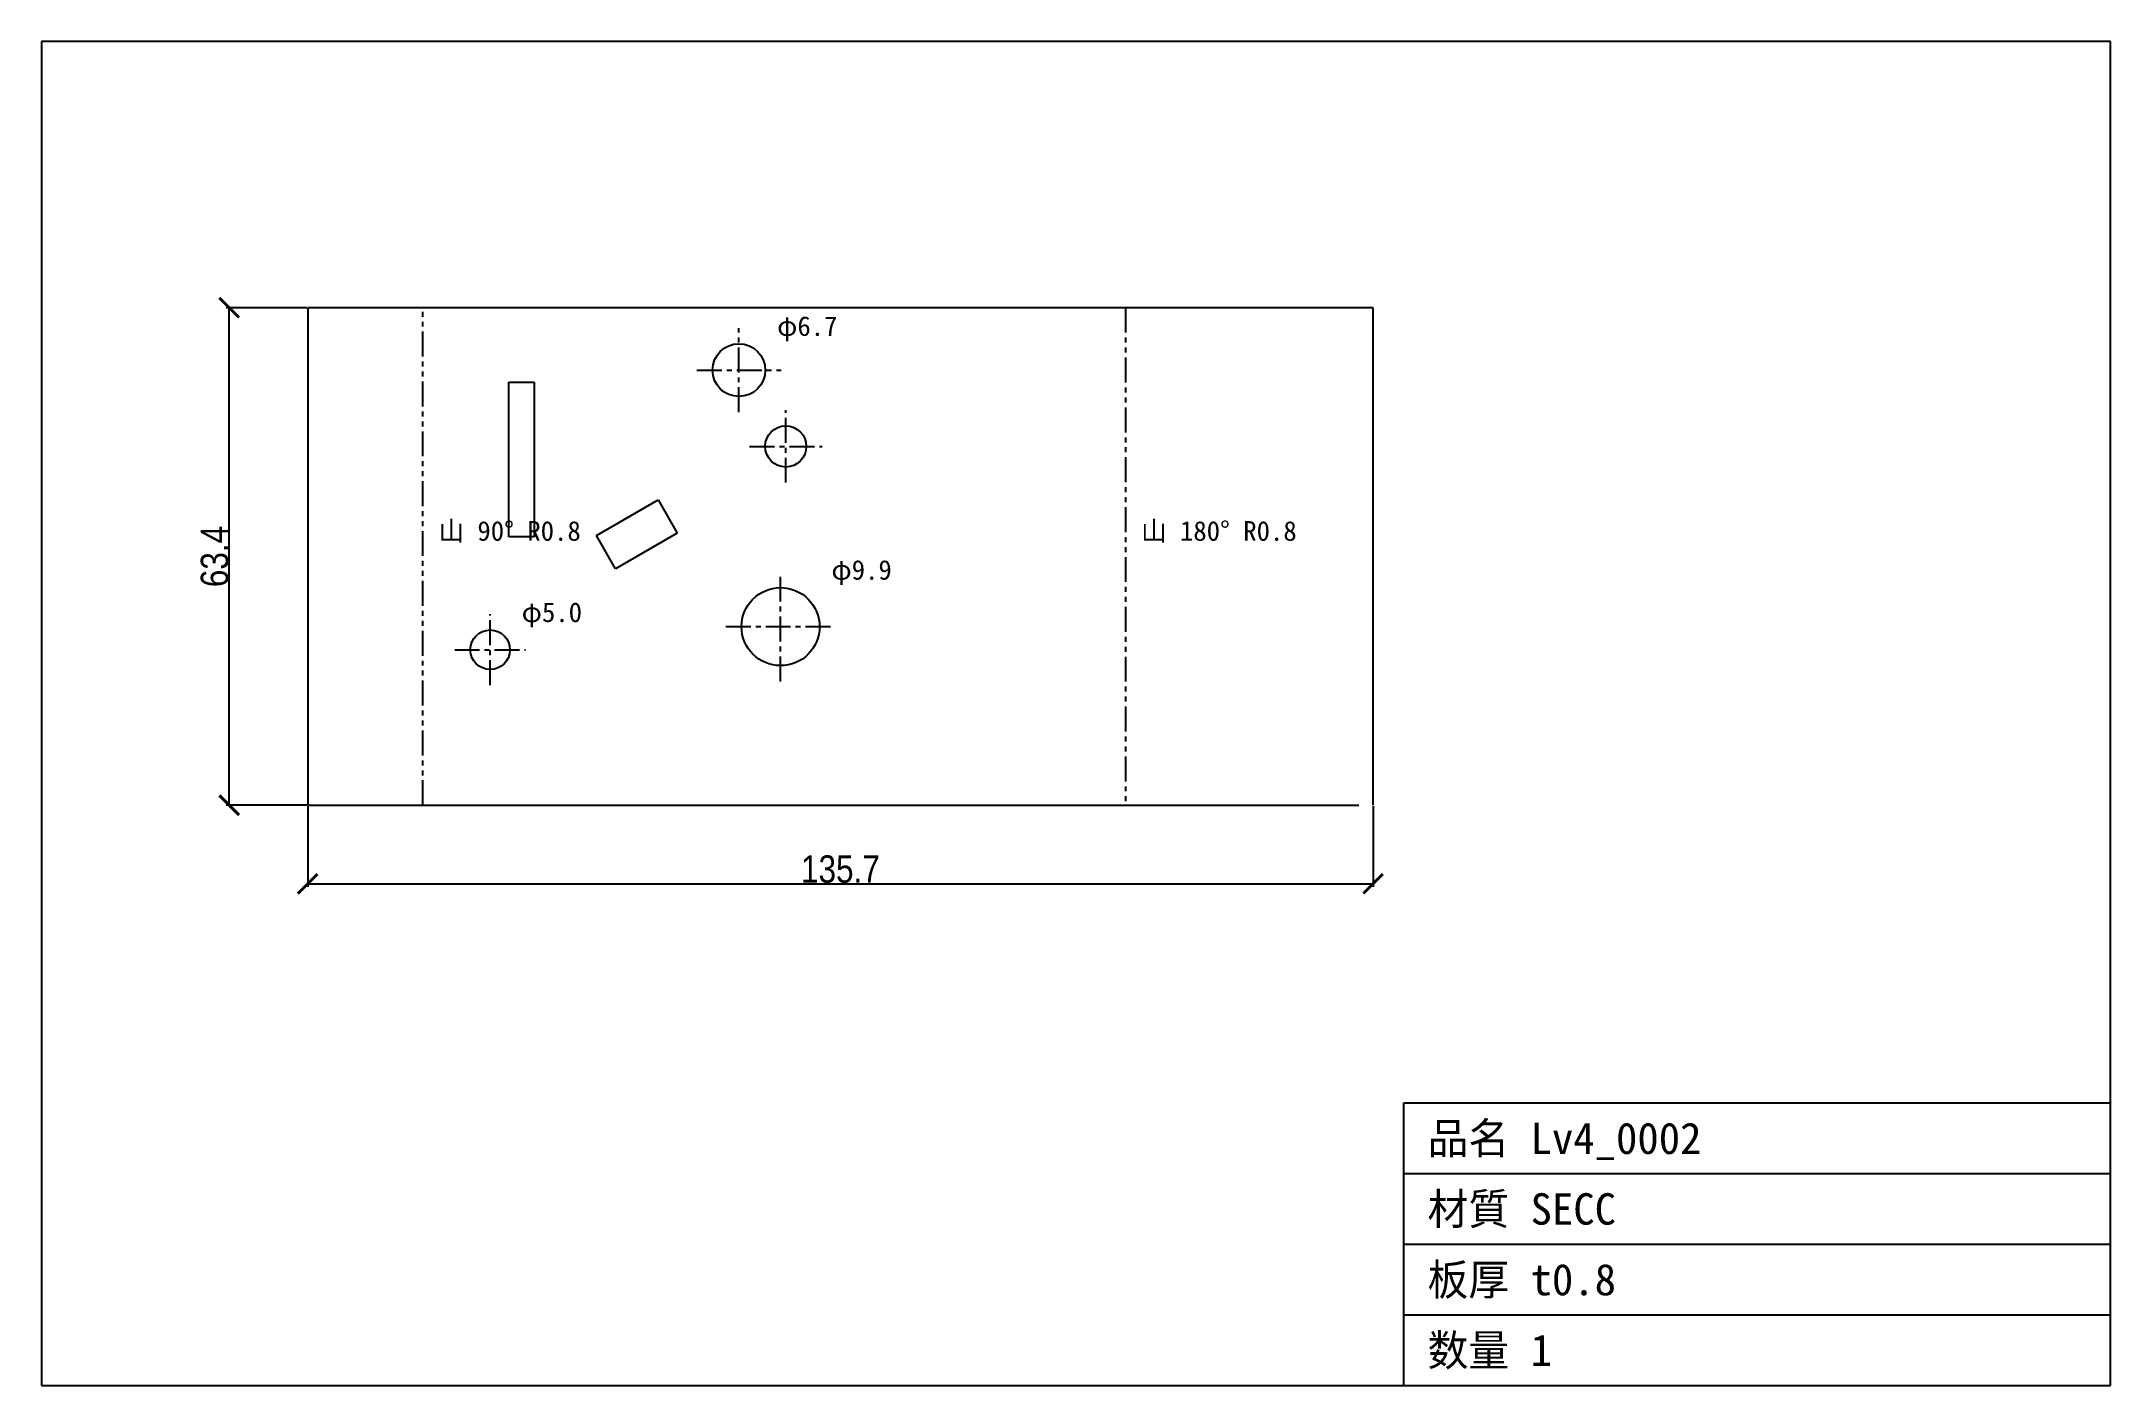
# Model space of a CAD drawing. Header units: millimetres. Extents: x -50 to 214, y -74 to 97.
import ezdxf

# ---------------------------------------------------------------- set-up
doc = ezdxf.new("R2010")
doc.units = ezdxf.units.MM
doc.linetypes.add('CENTER', pattern=[5.08, 3.175, -0.635, 0.635, -0.635])
doc.linetypes.add('PHANTOM', pattern=[6.35, 3.175, -0.635, 0.635, -0.635, 0.635, -0.635])
for name, color, linetype in [('BEND', 7, 'Continuous'), ('CENTER', 7, 'Continuous'), ('CUT', 7, 'Continuous'), ('DIM', 7, 'Continuous'), ('FRAME', 7, 'Continuous'), ('TEXT', 7, 'Continuous')]:
    doc.layers.add(name, color=color, linetype=linetype)
doc.styles.add('OpenSansCondensed-Light', font='OpenSansCondensed-Light.ttf')
doc.dimstyles.new('EZDXF', dxfattribs={"dimtxt": 0.25, "dimasz": 0.175, "dimexe": 0.375, "dimexo": 0.125, "dimgap": 0.1, "dimtad": 1, "dimlfac": 100, "dimzin": 12, "dimdsep": 46, "dimtxsty": 'OpenSansCondensed-Light', "dimblk": 'ARCHTICK', "dimcen": 2.5, "dimazin": 3, "dimtfac": 0.5, "dimtmove": 2, "dimatfit": 3})

# ---------------------------------------------------------------- blocks, each defined once
blk = doc.blocks.new('_ARCHTICK')
at = {"color": 0, "linetype": 'BYBLOCK', "const_width": 0.15}
blk.add_lwpolyline([(-0.5, -0.5), (0.5, 0.5)], dxfattribs=at)

msp = doc.modelspace()

# ---------------------------------------------------------------- linework, layer by layer
at = {"layer": 'BEND', "color": 1, "linetype": 'PHANTOM'}
for p, q in [((-0.94, 0), (-0.94, 63.37)), ((88.54, 63.37), (88.54, 0))]:
    msp.add_line(p, q, dxfattribs=at)
at = {"layer": 'CENTER', "color": 1, "linetype": 'CENTER'}
for p, q in [((39.32, 50.06), (39.32, 60.78)), ((33.96, 55.42), (44.68, 55.42)), ((45.28, 41.09), (45.28, 50.32)), ((40.67, 45.7), (49.9, 45.7)), ((44.62, 15.78), (44.62, 29.73)), ((7.63, 15.3), (7.63, 24.33)), ((37.65, 22.75), (51.6, 22.75)), ((3.12, 19.81), (12.15, 19.81))]:
    msp.add_line(p, q, dxfattribs=at)
at = {"layer": 'CUT'}
for p, q in [((-15.6, 63.37), (-15.6, 0)), ((120.09, 63.37), (-15.6, 63.37)), ((120.09, 0), (120.09, 63.37)), ((10, 34.19), (10, 53.91)), ((10, 53.91), (13.26, 53.91)), ((13.26, 53.91), (13.26, 34.19)), ((21.17, 34.36), (29.02, 38.89)), ((29.02, 38.89), (31.46, 34.66)), ((23.61, 30.13), (21.17, 34.36)), ((31.46, 34.66), (23.61, 30.13)), ((13.26, 34.19), (10, 34.19)), ((-15.6, 0), (118.29, 0))]:
    msp.add_line(p, q, dxfattribs=at)
for centre, radius in [((39.32, 55.42), 3.36), ((45.28, 45.7), 2.62), ((44.62, 22.75), 4.97), ((7.63, 19.81), 2.52)]:
    msp.add_circle(centre, radius, dxfattribs=at)
at = {"layer": 'FRAME'}
for p, q in [((214.02, 97.3), (-49.52, 97.3)), ((-49.52, 97.3), (-49.52, -73.92)), ((214.02, -73.92), (214.02, 97.3)), ((124.02, -73.92), (124.02, -37.92)), ((124.02, -37.92), (214.02, -37.92)), ((124.02, -46.92), (214.02, -46.92)), ((124.02, -55.92), (214.02, -55.92)), ((124.02, -64.92), (214.02, -64.92)), ((-49.52, -73.92), (214.02, -73.92))]:
    msp.add_line(p, q, dxfattribs=at)

# ---------------------------------------------------------------- texts
at = {"layer": 'TEXT'}
for s, height, p in [('φ6.7', 2.5, (44.18, 59.78)), ('山 90° R0.8', 2.5, (1.06, 33.69)), ('山 180° R0.8', 2.5, (90.54, 33.69)), ('φ9.9', 2.5, (51.1, 28.73)), ('φ5.0', 2.5, (11.65, 23.33)), ('品名 Lv4_0002', 4, (127.02, -44.42)), ('材質 SECC', 4, (127.02, -53.42)), ('板厚 t0.8', 4, (127.02, -62.42)), ('数量 1', 4, (127.02, -71.42))]:
    msp.add_text(s, height=height, dxfattribs=at).set_placement(p)

# ---------------------------------------------------------------- dimensions: what is measured, and where the dimension line sits
at = {"layer": 'DIM'}
msp.add_linear_dim(base=(-25.6, 0), p1=(-15.6, 0), p2=(-15.6, 63.37), angle=90, dimstyle='EZDXF', override={"dimtxt": 3.5, "dimasz": 2.5, "dimdec": 1, "dimlfac": 1}, dxfattribs=at).render()
msp.add_linear_dim(base=(-15.6, -10), p1=(-15.6, 0), p2=(120.09, 0), dimstyle='EZDXF', override={"dimtxt": 3.5, "dimasz": 2.5, "dimdec": 1, "dimlfac": 1}, dxfattribs=at).render()

doc.saveas('drawing.dxf')
